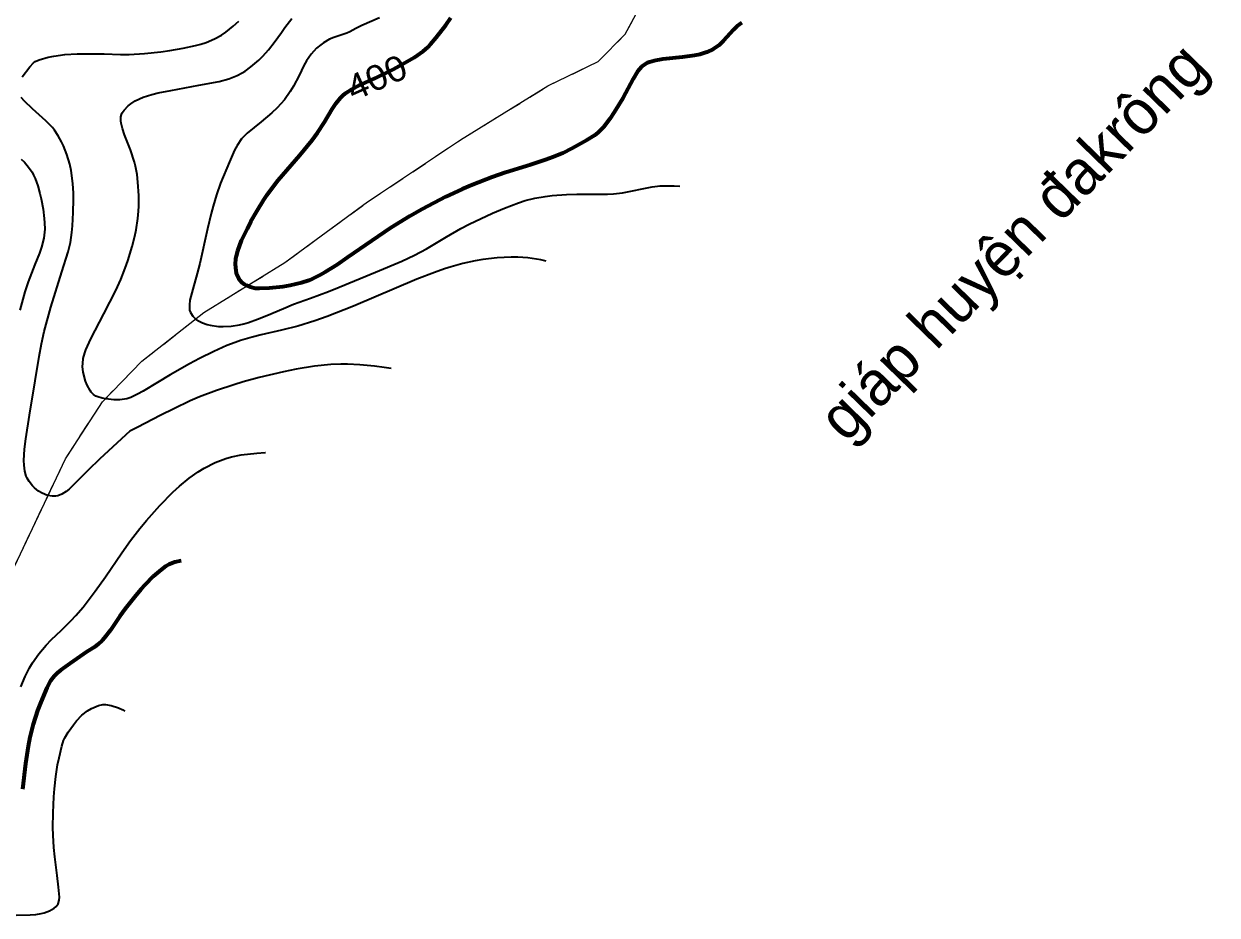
# Model space of a CAD drawing. Header units: metres. Extents: x 545098 to 555652, y 1854398 to 1862642.
# Drawn here: x 550843 to 551648, y 1856318 to 1856920 of the extents above; entities that cross this region are included whole.
import ezdxf
from ezdxf.enums import TextEntityAlignment as Align

# ---------------------------------------------------------------- set-up
doc = ezdxf.new("R2010")
doc.units = ezdxf.units.M
doc.header["$LTSCALE"] = 6.8
doc.linetypes.add('SHORT_DASHED', pattern=[2.7, 1.5, -1.2])
for name, color, linetype, lineweight in [('1', 7, 'Continuous', 25), ('2', 7, 'Continuous', 53), ('34', 7, 'Continuous', 13), ('45', 7, 'SHORT_DASHED', 13)]:
    doc.layers.add(name, color=color, linetype=linetype, lineweight=lineweight)
doc.layers.add('4', color=7, linetype='Continuous')
doc.layers.add('57', color=7, linetype='Continuous')

msp = doc.modelspace()

# ---------------------------------------------------------------- linework, layer by layer
at = {"layer": '1'}
for points in [[(550841.79, 1856884.15), (550846.88, 1856890.88), (550849.28, 1856893.5), (550850.53, 1856894.36), (550853.19, 1856895.51), (550859.12, 1856897.23), (550863.13, 1856898.06), (550870.38, 1856899.05), (550878.9, 1856899.57), (550884.97, 1856899.67), (550896.97, 1856899.5), (550908.06, 1856899.18), (550913.92, 1856899.2), (550924.19, 1856899.73), (550935.35, 1856900.92), (550941.32, 1856901.77), (550950.26, 1856903.31), (550958.61, 1856905.14), (550962.36, 1856906.16), (550965.75, 1856907.24), (550971.54, 1856909.59), (550976.3, 1856912.2), (550979.08, 1856914.09), (550984.12, 1856918.26), (550987.81, 1856921.72)], [(551082.91, 1856923.92), (551070.85, 1856918.6), (551066.8, 1856916.59), (551062.76, 1856914.45), (551060.78, 1856913.58), (551057.31, 1856912.45), (551051.92, 1856910.67), (551049.02, 1856909.39), (551045.08, 1856907.08), (551043.14, 1856905.68), (551040.34, 1856903.32), (551036.6, 1856899.31), (551033.58, 1856894.87), (551031.85, 1856891.7), (551028.56, 1856884.94), (551024.82, 1856877.73), (551022.6, 1856874.05), (551018.61, 1856868.54), (551013.77, 1856863.19), (551010.23, 1856859.78), (551003.03, 1856853.61)], [(551019.05, 1856917.4), (551023.76, 1856923.42)], [(551195.2, 1856759.58), (551191.8, 1856760.43), (551188.81, 1856761), (551182.84, 1856761.77), (551176.13, 1856762.22), (551171.61, 1856762.29), (551162.33, 1856761.9), (551152.53, 1856760.75), (551147.34, 1856759.84), (551139.07, 1856757.98), (551131.09, 1856755.75), (551126.79, 1856754.39), (551119.84, 1856751.98), (551108.01, 1856747.41), (551065.18, 1856729.19), (551047.46, 1856722.27), (551039.26, 1856719.41), (551027.62, 1856715.81), (551016.6, 1856712.98), (551003.01, 1856709.84), (550996.79, 1856708.29), (550989.08, 1856706.04), (550985.36, 1856704.77), (550979.78, 1856702.62), (550970.98, 1856698.7), (550961.31, 1856693.84), (550954.6, 1856690.24), (550941.57, 1856682.84), (550932.91, 1856677.67), (550923.34, 1856671.93), (550919.5, 1856669.78), (550914.91, 1856667.59), (550912.36, 1856666.72), (550910.76, 1856666.35), (550907.55, 1856665.99), (550903.57, 1856666.01), (550898.12, 1856666.59), (550895.62, 1856667.08), (550892.72, 1856667.97), (550891.45, 1856668.56), (550889.72, 1856669.71), (550888.19, 1856671.26), (550887.48, 1856672.21), (550885.57, 1856675.8), (550884.49, 1856678.62), (550882.96, 1856684.63), (550882.5, 1856688.58), (550882.52, 1856690.62), (550882.95, 1856693.93), (550883.97, 1856697.72), (550884.73, 1856699.86), (550888.01, 1856707.28), (550896.81, 1856724.16), (550904.87, 1856739.77), (550908.27, 1856747.25), (550911.24, 1856754.78), (550913, 1856759.79), (550915.95, 1856769.54), (550917.67, 1856776.42), (550918.58, 1856780.71), (550919.83, 1856788.42), (550920.3, 1856793.41), (550920.42, 1856796.64), (550920.35, 1856803.85), (550919.85, 1856813.02), (550919.24, 1856818.21), (550918.24, 1856823.65), (550917.56, 1856826.42), (550914.83, 1856834.73), (550910.85, 1856844.93), (550909.33, 1856849.22), (550908.43, 1856852.79), (550908.24, 1856854.34), (550908.33, 1856857.06), (550908.76, 1856858.66), (550909.2, 1856859.67), (550910.45, 1856861.61), (550913.23, 1856864.45), (550914.98, 1856865.82), (550918, 1856867.76), (550923.28, 1856870.26), (550929.24, 1856872.15), (550933.44, 1856873.15), (550941.94, 1856874.81), (550960.81, 1856878.35), (550974.66, 1856880.94), (550981.14, 1856882.69), (550986.78, 1856884.95), (550990.11, 1856886.71), (550992.18, 1856887.98), (550996.06, 1856890.73), (551001.46, 1856895.32), (551004.05, 1856897.9), (551007.86, 1856902.23), (551011.65, 1856907.15), (551016.62, 1856914.06), (551019.05, 1856917.4)], [(550850.51, 1856678.8), (550853.09, 1856695.29), (550854.66, 1856703.73), (550856.57, 1856712.09), (550861.13, 1856728.66), (550868.42, 1856752.48), (550872.64, 1856765.86), (550874.19, 1856772.27), (550875.23, 1856778.88), (550875.68, 1856783.37), (550876.2, 1856792.37), (550876.37, 1856801.2), (550876.3, 1856805.56), (550875.9, 1856812.08), (550874.71, 1856820.75), (550873.77, 1856825.09), (550871.84, 1856831.6), (550869.56, 1856837.36), (550868.22, 1856840.17), (550865.98, 1856844.22), (550863.47, 1856847.99), (550862.11, 1856849.74), (550857.73, 1856854.43), (550848.59, 1856862.42), (550843.26, 1856867.6), (550841.11, 1856870.04)], [(551003.03, 1856853.61), (550993.53, 1856845.95), (550989.76, 1856842.12), (550986.73, 1856837.77), (550984.97, 1856834.48), (550981.5, 1856826.73), (550975.56, 1856812.2), (550972.78, 1856804.44), (550970.47, 1856796.83), (550969.14, 1856791.8), (550966.77, 1856781.52), (550961.6, 1856757.98), (550959.89, 1856751.35), (550956.88, 1856740.75), (550954.94, 1856733.21), (550954.51, 1856730.2), (550954.5, 1856727.77), (550954.67, 1856726.61), (550955.21, 1856724.93), (550956.77, 1856722.47), (550959.06, 1856720.32), (550960.57, 1856719.3), (550963.28, 1856717.91), (550966.58, 1856716.76), (550968.45, 1856716.3), (550974.18, 1856715.53), (550977.41, 1856715.44), (550982.66, 1856715.76), (550988.32, 1856716.67), (550991.28, 1856717.37), (550994.32, 1856718.25), (551000.52, 1856720.41), (551006.68, 1856722.9), (551017.94, 1856727.77), (551024.77, 1856730.51), (551036.19, 1856734.56), (551048.49, 1856739.15), (551055.5, 1856741.95), (551080.07, 1856752.16), (551097.89, 1856759.54), (551106.52, 1856763.57), (551114.59, 1856767.92), (551127.95, 1856776.03), (551137.63, 1856781.76), (551143.29, 1856784.67), (551159.02, 1856791.98), (551167.23, 1856795.49), (551176.7, 1856799.1), (551181.04, 1856800.46), (551187.57, 1856802.07), (551194.52, 1856803.25), (551199.31, 1856803.83), (551208.95, 1856804.58), (551215.92, 1856804.82), (551228.84, 1856804.86), (551236.71, 1856804.89), (551240.65, 1856805.08), (551246.85, 1856805.76), (551266.77, 1856809.69), (551272.16, 1856810.37), (551275.39, 1856810.53), (551281.64, 1856810.41), (551285.55, 1856810.13)], [(550841.09, 1856828.36), (550843.17, 1856826.34), (550845.95, 1856823.17), (550848.35, 1856819.6), (550849.42, 1856817.59), (550850.42, 1856815.39), (550852.18, 1856810.54), (550853.65, 1856805.32), (550854.47, 1856801.75), (550855.77, 1856794.8), (550856.61, 1856788.45), (550856.84, 1856785.49), (550856.9, 1856781.23), (550856.58, 1856777.12), (550856.28, 1856775.09), (550854.76, 1856769.02), (550853.4, 1856765.02), (550850.3, 1856757.25), (550845.78, 1856745.66), (550843.49, 1856738.81)], [(550843.49, 1856738.81), (550840.01, 1856726.61)], [(551090.59, 1856687.19), (551085.86, 1856687.93), (551079.36, 1856688.71), (551069.64, 1856689.58), (551061.12, 1856689.98), (551056.8, 1856690.02), (551050.07, 1856689.8), (551039.07, 1856688.75), (551026.69, 1856686.73), (551018.07, 1856684.98), (551001.54, 1856681.06), (550990.83, 1856678.14), (550984.44, 1856676.21), (550972.8, 1856672.31), (550961.42, 1856667.95), (550955.11, 1856665.24), (550943.94, 1856659.99), (550935.17, 1856655.61), (550919.3, 1856647.41), (550914.42, 1856644.84), (550894.12, 1856626.08), (550886.2, 1856618.5), (550878.09, 1856610.34), (550873.37, 1856605.69), (550871.39, 1856604.04), (550868.51, 1856602.27), (550865.79, 1856601.3), (550864.37, 1856601.04), (550862.15, 1856600.94), (550858.67, 1856601.52), (550855.1, 1856603), (550852.78, 1856604.39), (550849.93, 1856606.64), (550848.66, 1856607.88), (550846.3, 1856610.88), (550845.09, 1856613.05), (550844.43, 1856614.58), (550843.48, 1856617.87), (550842.94, 1856621.98), (550842.87, 1856625.11), (550843.37, 1856632.7), (550844.23, 1856639.77), (550846.66, 1856655.63), (550850.51, 1856678.8)], [(550840.75, 1856472.19), (550843.69, 1856479.17), (550846.65, 1856485.08), (550848.65, 1856488.53), (550852.83, 1856494.56), (550857.85, 1856500.41), (550861.31, 1856503.93), (550868.21, 1856510.51), (550874.76, 1856517.06), (550877.95, 1856520.5), (550882.76, 1856526.06), (550887.68, 1856532.26), (550891.05, 1856536.74), (550897.96, 1856546.49), (550908.94, 1856562.64), (550914.87, 1856570.96), (550921.18, 1856579.16), (550925.54, 1856584.48), (550934.49, 1856594.61), (550943.44, 1856603.75), (550947.84, 1856607.82), (550954.28, 1856613.17), (550960.45, 1856617.49), (550964.41, 1856619.86), (550971.94, 1856623.62), (550979.19, 1856626.38), (550983.04, 1856627.47), (550989.56, 1856628.8), (551000.01, 1856630.06), (551005.61, 1856630.41), (551005.88, 1856630.41)], [(550860.24, 1856321.06), (550863.3, 1856322.9), (550864.54, 1856324.01), (550865.93, 1856325.89), (550866.65, 1856328.2), (550866.77, 1856330.32), (550866.21, 1856337.07), (550865.2, 1856344.97), (550863.65, 1856357.51), (550863.03, 1856363.7), (550862.5, 1856372.07), (550862.38, 1856377.21), (550862.55, 1856387.27), (550863.05, 1856397.94), (550863.47, 1856403.43), (550864.37, 1856411.64), (550865.64, 1856419.52), (550866.6, 1856424.34), (550868.48, 1856432.13), (550869.68, 1856435.95), (550870.51, 1856437.88), (550872.73, 1856441.65), (550876.22, 1856446.66), (550878.39, 1856449.38), (550882.01, 1856453.17), (550885.88, 1856456.14), (550888.46, 1856457.64), (550893.15, 1856459.6), (550896.03, 1856460.27), (550897.82, 1856460.36), (550901.74, 1856459.75), (550906.77, 1856458.08), (550909.53, 1856456.75), (550911.03, 1856455.81)], [(550837.61, 1856318.15), (550846.98, 1856318.41), (550851.01, 1856318.68), (550854.52, 1856319.2), (550856.6, 1856319.7), (550860.24, 1856321.06)]]:
    msp.add_lwpolyline(points, dxfattribs=at)
at = {"layer": '2'}
for points in [[(551327.25, 1856920.43), (551325.7, 1856919.41), (551324.26, 1856918.3), (551321.65, 1856915.88), (551314.97, 1856908.3), (551312, 1856905.49), (551310.43, 1856904.26), (551307.93, 1856902.64), (551303.75, 1856900.67), (551298.94, 1856899.2), (551295.37, 1856898.44), (551287.35, 1856897.3), (551274.07, 1856895.93), (551268.23, 1856894.94), (551265.05, 1856894), (551263.67, 1856893.42), (551261.21, 1856891.97), (551259.74, 1856890.74), (551257.02, 1856887.56), (551253.97, 1856882.66), (551246.97, 1856869.74), (551241.2, 1856860.09), (551238.21, 1856855.58), (551233.94, 1856849.96), (551230.2, 1856846.19), (551227.83, 1856844.4), (551222.72, 1856841.34), (551212.67, 1856835.56), (551206.54, 1856832.5), (551199.76, 1856829.71), (551194.92, 1856827.98), (551184.65, 1856824.69), (551167.93, 1856819.54), (551158.79, 1856816.41), (551145.6, 1856811.25), (551138.56, 1856808.19), (551127.44, 1856802.96), (551111.62, 1856794.68), (551103.35, 1856789.96), (551090.58, 1856782.08), (551077.61, 1856773.4), (551061.31, 1856762.09), (551054.2, 1856757.24), (551046.14, 1856752.12), (551042.58, 1856750.11), (551037.59, 1856747.65), (551035.17, 1856746.63), (551030.29, 1856744.97), (551022.64, 1856743.17), (551017.55, 1856742.35), (551008.43, 1856741.38), (551001.77, 1856741.1), (550999.17, 1856741.26), (550995.78, 1856741.96), (550993.01, 1856743.11), (550991.73, 1856743.88), (550989.98, 1856745.23), (550987.88, 1856747.72), (550986.54, 1856750.69), (550986.04, 1856752.89), (550985.71, 1856757.66), (550985.92, 1856761.14), (550986.25, 1856763.12), (550987.16, 1856766.61), (550989.78, 1856773.53), (550993.64, 1856781.74), (550996.06, 1856786.37), (551000.16, 1856793.64), (551004.7, 1856800.93), (551007.09, 1856804.46), (551009.54, 1856807.85), (551014.52, 1856814.24), (551029.1, 1856831.14), (551037.36, 1856841.39), (551040.94, 1856846.29), (551045.62, 1856853.38), (551050.87, 1856862.21), (551053.51, 1856866.21), (551056.47, 1856869.8), (551058.14, 1856871.43), (551059.97, 1856872.93), (551064.1, 1856875.64), (551068.81, 1856878.13), (551079.81, 1856883.21), (551092.2, 1856889.3), (551098.25, 1856892.53), (551106.2, 1856897.2), (551112.18, 1856901.41), (551115.37, 1856904.18), (551117.32, 1856906.13), (551121.17, 1856910.51), (551127.61, 1856918.89), (551130.99, 1856923.88)], [(550948.95, 1856557.39), (550944.71, 1856556.49), (550940.73, 1856554.81), (550938.7, 1856553.63), (550935.5, 1856551.35), (550930.14, 1856546.65), (550924.67, 1856541.08)], [(550924.67, 1856541.08), (550921.78, 1856537.92), (550917.42, 1856532.88), (550911.23, 1856525.03), (550907.56, 1856519.89), (550901.23, 1856510.58), (550897.02, 1856505.03), (550895.67, 1856503.55), (550893, 1856501.08), (550890.39, 1856499.1), (550885.23, 1856495.79), (550874.08, 1856487.99), (550867.86, 1856483.49), (550865.29, 1856481.42), (550863.32, 1856479.5), (550862.37, 1856478.36), (550860.91, 1856476.21), (550858.4, 1856471.53), (550854.22, 1856461.98), (550852.03, 1856456.23), (550849.07, 1856447.16), (550846.84, 1856438.18), (550845.71, 1856432.27), (550843.99, 1856420.48), (550841.85, 1856403.09)]]:
    msp.add_lwpolyline(points, dxfattribs=at)
at = {"layer": '34'}
msp.add_lwpolyline([(550834.45, 1856549.3), (550870.93, 1856626.27), (550895.8, 1856664.71), (550922.5, 1856692.12), (550964.38, 1856724.94), (551018.92, 1856758.62), (551074.73, 1856799.61), (551137.51, 1856841.49), (551196.47, 1856877.89), (551230.4, 1856894.48), (551248.68, 1856912.77), (551257.41, 1856928.97), (551293.81, 1856993.08), (551326.28, 1857035.15), (551377.92, 1857098.26), (551427.52, 1857147.89), (551458.58, 1857182.43), (551487.81, 1857209.25), (551499.88, 1857224.81), (551515.09, 1857254.78), (551557.93, 1857334.25), (551568.03, 1857344.35), (551573.95, 1857348.53)], dxfattribs=at)
at = {"layer": '45'}
msp.add_lwpolyline([(550834.45, 1856549.3), (550870.93, 1856626.27), (550895.8, 1856664.71), (550922.5, 1856692.12), (550964.38, 1856724.94), (551018.92, 1856758.62), (551074.73, 1856799.61), (551137.51, 1856841.49), (551196.47, 1856877.89), (551230.4, 1856894.48), (551248.68, 1856912.77), (551257.41, 1856928.97)], dxfattribs=at)

# ---------------------------------------------------------------- texts
at = {"layer": '4', "width": 1.1}
msp.add_text('400', height=17, rotation=24.004, dxfattribs=at).set_placement((551084.35, 1856875.88), align=Align.CENTER)
at = {"layer": '57'}
msp.add_text('giáp huyện đakrông', height=30, rotation=45.803, dxfattribs=at).set_placement((551520.64, 1856762.7), align=Align.CENTER)

doc.saveas('drawing.dxf')
